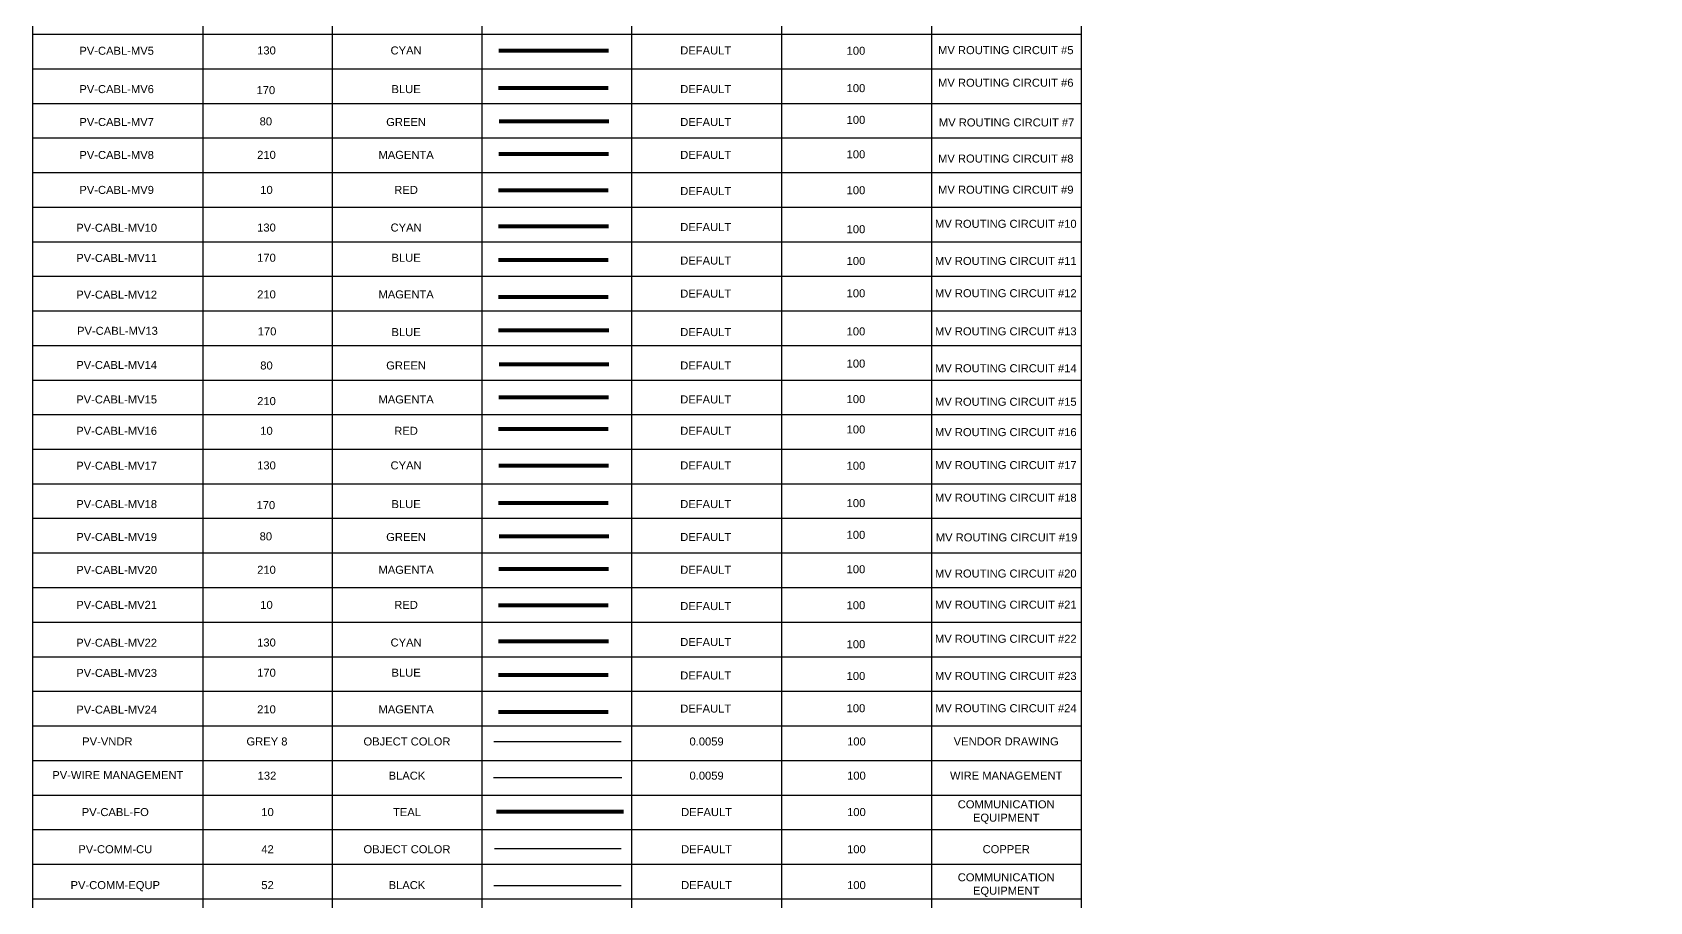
# Model space of a CAD drawing. Header units: feet. Extents: x -13743 to 68376, y -48 to 67763.
# Drawn here: x -17.9 to 2.31, y 63040.5 to 63051.36 of the extents above; entities that cross this region are included whole.
import ezdxf
from ezdxf.enums import TextEntityAlignment as Align
from ezdxf.lldxf.tags import DXFTag

# ---------------------------------------------------------------- set-up
doc = ezdxf.new("R2018")
doc.units = ezdxf.units.FT
doc.header["$MEASUREMENT"] = 0
doc.linetypes.add('DASHED2', pattern=[0.375, 0.25, -0.125])
doc.linetypes.add('PHANTOM2', pattern=[1.25, 0.625, -0.125, 0.125, -0.125, 0.125, -0.125])
for name, color, linetype in [('G-ANNO-TEXT', 1, 'Continuous'), ('PV-CABL-FO', 130, 'FIBER'), ('PV-CABL-MV10', 130, 'MV ROUTING #10'), ('PV-CABL-MV11', 170, 'MV ROUTING #11'), ('PV-CABL-MV12', 210, 'MV ROUTING #12'), ('PV-CABL-MV13', 170, 'MV ROUTING #13'), ('PV-CABL-MV14', 80, 'MV ROUTING #14'), ('PV-CABL-MV15', 210, 'MV ROUTING #15'), ('PV-CABL-MV16', 10, 'MV ROUTING #16'), ('PV-CABL-MV17', 130, 'MV ROUTING #17'), ('PV-CABL-MV18', 170, 'MV ROUTING #18'), ('PV-CABL-MV19', 80, 'MV ROUTING #19'), ('PV-CABL-MV20', 210, 'MV ROUTING #20'), ('PV-CABL-MV21', 10, 'MV ROUTING #21'), ('PV-CABL-MV22', 130, 'MV ROUTING #22'), ('PV-CABL-MV23', 170, 'MV ROUTING #23'), ('PV-CABL-MV24', 210, 'MV ROUTING #24'), ('PV-CABL-MV5', 130, 'MV ROUTING #5'), ('PV-CABL-MV6', 170, 'MV ROUTING #6'), ('PV-CABL-MV7', 80, 'MV ROUTING #7'), ('PV-CABL-MV8', 210, 'MV ROUTING #8'), ('PV-CABL-MV9', 10, 'MV ROUTING #9'), ('PV-COMM-CU', 42, 'DASHED2'), ('PV-COMM-EQUIP', 52, 'COMMUNICATION'), ('PV-VNDR', 8, 'Continuous'), ('PV-WIRE MANAGEMENT', 132, 'Continuous')]:
    doc.layers.add(name, color=color, linetype=linetype)
doc.styles.add('NEI-A', font='arial.ttf')
doc.styles.get("Standard").update_dxf_attribs({"font": 'arial.ttf'})
tags = doc.linetypes.add('COMMS', pattern='A,0,-2.4e-05,0.176985,-0.034911,["COMMS",NEI-A,S=0.1,R=0.359014,X=0,Y=-0.049632],-0.572284,0.176985,-4e-06', length=0.961193).pattern_tags.tags
tags[10] = DXFTag(74, 10)
doc.linetypes.add('COMMUNICATION', pattern='A,0.45,-0.25,["COM",Standard,S=0.1,R=0,X=-0.15,Y=-0.05],-0.3', length=1)
tags = doc.linetypes.add('FIBER', pattern='A,0.376989,-0.053001,["FO",NEI-A,S=0.1,R=0,X=0,Y=-0.05],-0.246999,0.376989', length=1.053978).pattern_tags.tags
tags[6] = DXFTag(74, 10)
tags = doc.linetypes.add('MV ROUTING #10', pattern='A,1,-0.25,0,0.1,-0.25,["MV10",NEI-A,S=0.5,R=0,X=0,Y=-0.2],-1.99', length=3.59).pattern_tags.tags
tags[12] = DXFTag(74, 10)
tags = doc.linetypes.add('MV ROUTING #11', pattern='A,1,-0.25,0,0.1,-0.25,["MV11",NEI-A,S=0.5,R=0,X=0,Y=-0.2],-1.99', length=3.59).pattern_tags.tags
tags[12] = DXFTag(74, 10)
tags = doc.linetypes.add('MV ROUTING #12', pattern='A,1,-0.25,0,0.1,-0.25,["MV12",NEI-A,S=0.5,R=0,X=0,Y=-0.2],-1.99', length=3.59).pattern_tags.tags
tags[12] = DXFTag(74, 10)
tags = doc.linetypes.add('MV ROUTING #13', pattern='A,1,-0.25,0,0.1,-0.25,["MV13",NEI-A,S=0.5,R=0,X=0,Y=-0.2],-1.99', length=3.59).pattern_tags.tags
tags[12] = DXFTag(74, 10)
tags = doc.linetypes.add('MV ROUTING #14', pattern='A,1,-0.25,0,0.1,-0.25,["MV14",NEI-A,S=0.5,R=0,X=0,Y=-0.2],-1.99', length=3.59).pattern_tags.tags
tags[12] = DXFTag(74, 10)
tags = doc.linetypes.add('MV ROUTING #15', pattern='A,1,-0.25,0,0.1,-0.25,["MV15",NEI-A,S=0.5,R=0,X=0,Y=-0.2],-1.99', length=3.59).pattern_tags.tags
tags[12] = DXFTag(74, 10)
tags = doc.linetypes.add('MV ROUTING #16', pattern='A,1,-0.25,0,0.1,-0.25,["MV16",NEI-A,S=0.5,R=0,X=0,Y=-0.2],-1.99', length=3.59).pattern_tags.tags
tags[12] = DXFTag(74, 10)
tags = doc.linetypes.add('MV ROUTING #17', pattern='A,1,-0.25,0,0.1,-0.25,["MV17",NEI-A,S=0.5,R=0,X=0,Y=-0.2],-1.99', length=3.59).pattern_tags.tags
tags[12] = DXFTag(74, 10)
tags = doc.linetypes.add('MV ROUTING #18', pattern='A,1,-0.25,0,0.1,-0.25,["MV18",NEI-A,S=0.5,R=0,X=0,Y=-0.2],-1.99', length=3.59).pattern_tags.tags
tags[12] = DXFTag(74, 10)
tags = doc.linetypes.add('MV ROUTING #19', pattern='A,1,-0.25,0,0.1,-0.25,["MV19",NEI-A,S=0.5,R=0,X=0,Y=-0.2],-1.99', length=3.59).pattern_tags.tags
tags[12] = DXFTag(74, 10)
tags = doc.linetypes.add('MV ROUTING #20', pattern='A,1,-0.25,0,0.1,-0.25,["MV20",NEI-A,S=0.5,R=0,X=0,Y=-0.2],-1.99', length=3.59).pattern_tags.tags
tags[12] = DXFTag(74, 10)
tags = doc.linetypes.add('MV ROUTING #21', pattern='A,1,-0.25,0,0.1,-0.25,["MV21",NEI-A,S=0.5,R=0,X=0,Y=-0.2],-1.99', length=3.59).pattern_tags.tags
tags[12] = DXFTag(74, 10)
tags = doc.linetypes.add('MV ROUTING #22', pattern='A,1,-0.25,0,0.1,-0.25,["MV22",NEI-A,S=0.5,R=0,X=0,Y=-0.2],-1.99', length=3.59).pattern_tags.tags
tags[12] = DXFTag(74, 10)
tags = doc.linetypes.add('MV ROUTING #23', pattern='A,1,-0.25,0,0.1,-0.25,["MV23",NEI-A,S=0.5,R=0,X=0,Y=-0.2],-1.99', length=3.59).pattern_tags.tags
tags[12] = DXFTag(74, 10)
tags = doc.linetypes.add('MV ROUTING #24', pattern='A,1,-0.25,0,0.1,-0.25,["MV24",NEI-A,S=0.5,R=0,X=0,Y=-0.2],-1.99', length=3.59).pattern_tags.tags
tags[12] = DXFTag(74, 10)
tags = doc.linetypes.add('MV ROUTING #5', pattern='A,1,-0.25,0,0.1,-0.25,["MV5",NEI-A,S=0.5,R=0,X=0,Y=-0.2],-1.5', length=3.1).pattern_tags.tags
tags[12] = DXFTag(74, 10)
tags = doc.linetypes.add('MV ROUTING #6', pattern='A,1,-0.25,0,0.1,-0.25,["MV6",NEI-A,S=0.5,R=0,X=0,Y=-0.2],-1.5', length=3.1).pattern_tags.tags
tags[12] = DXFTag(74, 10)
tags = doc.linetypes.add('MV ROUTING #7', pattern='A,1,-0.25,0,0.1,-0.25,["MV7",NEI-A,S=0.5,R=0,X=0,Y=-0.2],-1.5', length=3.1).pattern_tags.tags
tags[12] = DXFTag(74, 10)
tags = doc.linetypes.add('MV ROUTING #8', pattern='A,1,-0.25,0,0.1,-0.25,["MV8",NEI-A,S=0.5,R=0,X=0,Y=-0.2],-1.5', length=3.1).pattern_tags.tags
tags[12] = DXFTag(74, 10)
tags = doc.linetypes.add('MV ROUTING #9', pattern='A,1,-0.25,0,0.1,-0.25,["MV9",NEI-A,S=0.5,R=0,X=0,Y=-0.2],-1.5', length=3.1).pattern_tags.tags
tags[12] = DXFTag(74, 10)

# ---------------------------------------------------------------- blocks, each defined once
blk = doc.blocks.new('DETAIL_TITLE')
at = {"style": 'NEI-A', "flags": 8}
blk.add_attdef('#', text='', height=0.2, dxfattribs=at).set_placement((0.5922, -0.5109), align=Align.MIDDLE_CENTER)
at = {"lineweight": 30, "flags": 104}
blk.add_attdef('DETAIL_TITLE', text='', height=0.2, dxfattribs=at).set_placement((0.9099, -0.52514), align=Align.BOTTOM_LEFT)
at = {"style": 'NEI-A'}
for tag, p in [('SCALE:', (0.93865, -0.73792)), ('1"_=_', (1.5474, -0.73792))]:
    blk.add_attdef(tag, text='', height=0.1, dxfattribs=at).set_placement(p, align=Align.BOTTOM_LEFT)
blk = doc.blocks.new('*T34')
at = {"color": 0, "linetype": 'ByBlock', "lineweight": -2, "transparency": 16777216}
for p, q in [((0, 0), (13.101, 0)), ((0, 0), (0, -43.152)), ((13.101, 0), (13.101, -43.152)), ((0, -0.525), (13.101, -0.525)), ((2.127, -0.525), (2.127, -43.152)), ((3.743, -0.525), (3.743, -43.152)), ((5.615, -0.525), (5.615, -43.152)), ((7.486, -0.525), (7.486, -43.152)), ((9.358, -0.525), (9.358, -43.152)), ((11.23, -0.525), (11.23, -43.152)), ((0, -1.256), (13.101, -1.256)), ((0, -1.688), (13.101, -1.688)), ((0, -2.12), (13.101, -2.12)), ((0, -2.552), (13.101, -2.552)), ((0, -2.984), (13.101, -2.984)), ((0, -3.416), (13.101, -3.416)), ((0, -3.848), (13.101, -3.848)), ((0, -4.28), (13.101, -4.28)), ((0, -4.712), (13.101, -4.712)), ((0, -5.144), (13.101, -5.144)), ((0, -5.575), (13.101, -5.575)), ((0, -6.007), (13.101, -6.007)), ((0, -6.439), (13.101, -6.439)), ((0, -6.871), (13.101, -6.871)), ((0, -7.303), (13.101, -7.303)), ((0, -7.735), (13.101, -7.735)), ((0, -8.167), (13.101, -8.167)), ((0, -8.599), (13.101, -8.599)), ((0, -9.031), (13.101, -9.031)), ((0, -9.463), (13.101, -9.463)), ((0, -9.895), (13.101, -9.895)), ((0, -10.327), (13.101, -10.327)), ((0, -10.758), (13.101, -10.758)), ((0, -11.19), (13.101, -11.19)), ((0, -11.622), (13.101, -11.622)), ((0, -12.054), (13.101, -12.054)), ((0, -12.486), (13.101, -12.486)), ((0, -12.918), (13.101, -12.918)), ((0, -13.35), (13.101, -13.35)), ((0, -13.782), (13.101, -13.782)), ((0, -14.214), (13.101, -14.214)), ((0, -14.646), (13.101, -14.646)), ((0, -15.078), (13.101, -15.078)), ((0, -15.51), (13.101, -15.51)), ((0, -15.941), (13.101, -15.941)), ((0, -16.373), (13.101, -16.373)), ((0, -16.805), (13.101, -16.805)), ((0, -17.237), (13.101, -17.237)), ((0, -17.669), (13.101, -17.669)), ((0, -18.101), (13.101, -18.101)), ((0, -18.533), (13.101, -18.533)), ((0, -18.965), (13.101, -18.965)), ((0, -19.397), (13.101, -19.397)), ((0, -19.829), (13.101, -19.829)), ((0, -20.261), (13.101, -20.261)), ((0, -20.693), (13.101, -20.693)), ((0, -21.125), (13.101, -21.125)), ((0, -21.556), (13.101, -21.556)), ((0, -21.988), (13.101, -21.988)), ((0, -22.42), (13.101, -22.42)), ((0, -22.852), (13.101, -22.852)), ((0, -23.284), (13.101, -23.284)), ((0, -23.716), (13.101, -23.716)), ((0, -24.148), (13.101, -24.148)), ((0, -24.58), (13.101, -24.58)), ((0, -25.012), (13.101, -25.012)), ((0, -25.444), (13.101, -25.444)), ((0, -25.876), (13.101, -25.876)), ((0, -26.308), (13.101, -26.308)), ((0, -26.739), (13.101, -26.739)), ((0, -27.171), (13.101, -27.171)), ((0, -27.603), (13.101, -27.603)), ((0, -28.035), (13.101, -28.035)), ((0, -28.467), (13.101, -28.467)), ((0, -28.899), (13.101, -28.899)), ((0, -29.331), (13.101, -29.331)), ((0, -29.763), (13.101, -29.763)), ((0, -30.195), (13.101, -30.195)), ((0, -30.627), (13.101, -30.627)), ((0, -31.059), (13.101, -31.059)), ((0, -31.491), (13.101, -31.491)), ((0, -31.923), (13.101, -31.923)), ((0, -32.354), (13.101, -32.354)), ((0, -32.786), (13.101, -32.786)), ((0, -33.218), (13.101, -33.218)), ((0, -33.65), (13.101, -33.65)), ((0, -34.082), (13.101, -34.082)), ((0, -34.514), (13.101, -34.514)), ((0, -34.946), (13.101, -34.946)), ((0, -35.378), (13.101, -35.378)), ((0, -35.81), (13.101, -35.81)), ((0, -36.242), (13.101, -36.242)), ((0, -36.674), (13.101, -36.674)), ((0, -37.106), (13.101, -37.106)), ((0, -37.537), (13.101, -37.537)), ((0, -37.969), (13.101, -37.969)), ((0, -38.401), (13.101, -38.401)), ((0, -38.833), (13.101, -38.833)), ((0, -39.265), (13.101, -39.265)), ((0, -39.697), (13.101, -39.697)), ((0, -40.129), (13.101, -40.129)), ((0, -40.561), (13.101, -40.561)), ((0, -40.993), (13.101, -40.993)), ((0, -41.425), (13.101, -41.425)), ((0, -41.857), (13.101, -41.857)), ((0, -42.289), (13.101, -42.289)), ((0, -42.72), (13.101, -42.72)), ((0, -43.152), (13.101, -43.152))]:
    blk.add_line(p, q, dxfattribs=at)
at = {"color": 0, "transparency": 16777216, "attachment_point": 5, "style": 'NEI-A'}
for s, insert, char_height, width in [('PV ELECTRICAL', (6.551, -0.263), 0.2, 12.98132), ('LINE WEIGHT (IN.)', (8.422, -0.891), 0.15, 1.75162), ('LAYER NAME', (1.063, -0.891), 0.15, 2.00687), ('LAYER COLOR', (2.935, -0.891), 0.15, 1.49637), ('PLOT COLOR', (4.679, -0.891), 0.15, 1.75162), ('LINE TYPE', (6.551, -0.891), 0.15, 1.75162), ('SCREENING', (10.294, -0.891), 0.15, 1.75162), ('NOTES', (12.166, -0.891), 0.15, 1.75162)]:
    blk.add_mtext(s, dxfattribs=dict(at, insert=insert, char_height=char_height, width=width))

msp = doc.modelspace()

# ---------------------------------------------------------------- linework, layer by layer
at = {"layer": 'PV-CABL-FO', "const_width": 0.05}
msp.add_lwpolyline([(-12.098, 63041.627), (-10.508, 63041.627)], dxfattribs=at)
at = {"layer": 'PV-CABL-MV10', "ltscale": 0.2, "const_width": 0.05, "flags": 128}
msp.add_lwpolyline([(-12.073, 63048.934), (-10.695, 63048.934)], dxfattribs=at)
at = {"layer": 'PV-CABL-MV11', "ltscale": 0.2, "const_width": 0.05, "flags": 128}
msp.add_lwpolyline([(-12.073, 63048.517), (-10.7, 63048.516)], dxfattribs=at)
at = {"layer": 'PV-CABL-MV12', "ltscale": 0.2, "const_width": 0.05, "flags": 128}
msp.add_lwpolyline([(-12.073, 63048.055), (-10.7, 63048.055)], dxfattribs=at)
at = {"layer": 'PV-CABL-MV13', "ltscale": 0.2, "const_width": 0.05, "flags": 128}
msp.add_lwpolyline([(-12.073, 63047.635), (-10.69, 63047.635)], dxfattribs=at)
at = {"layer": 'PV-CABL-MV14', "ltscale": 0.2, "const_width": 0.05, "flags": 128}
msp.add_lwpolyline([(-12.066, 63047.213), (-10.693, 63047.213)], dxfattribs=at)
at = {"layer": 'PV-CABL-MV15', "ltscale": 0.2, "const_width": 0.05, "flags": 128}
msp.add_lwpolyline([(-12.07, 63046.801), (-10.697, 63046.801)], dxfattribs=at)
at = {"layer": 'PV-CABL-MV16', "ltscale": 0.2, "const_width": 0.05, "flags": 128}
msp.add_lwpolyline([(-12.073, 63046.403), (-10.7, 63046.403)], dxfattribs=at)
at = {"layer": 'PV-CABL-MV17', "ltscale": 0.2, "const_width": 0.05, "flags": 128}
msp.add_lwpolyline([(-12.07, 63045.947), (-10.697, 63045.947)], dxfattribs=at)
at = {"layer": 'PV-CABL-MV18', "ltscale": 0.2, "const_width": 0.05, "flags": 128}
msp.add_lwpolyline([(-12.073, 63045.482), (-10.7, 63045.482)], dxfattribs=at)
at = {"layer": 'PV-CABL-MV19', "ltscale": 0.2, "const_width": 0.05, "flags": 128}
msp.add_lwpolyline([(-12.066, 63045.066), (-10.693, 63045.065)], dxfattribs=at)
at = {"layer": 'PV-CABL-MV20', "ltscale": 0.2, "const_width": 0.05, "flags": 128}
msp.add_lwpolyline([(-12.07, 63044.655), (-10.697, 63044.655)], dxfattribs=at)
at = {"layer": 'PV-CABL-MV21', "ltscale": 0.2, "const_width": 0.05, "flags": 128}
msp.add_lwpolyline([(-12.073, 63044.204), (-10.7, 63044.204)], dxfattribs=at)
at = {"layer": 'PV-CABL-MV22', "ltscale": 0.2, "const_width": 0.05, "flags": 128}
msp.add_lwpolyline([(-12.073, 63043.751), (-10.695, 63043.751)], dxfattribs=at)
at = {"layer": 'PV-CABL-MV23', "ltscale": 0.2, "const_width": 0.05, "flags": 128}
msp.add_lwpolyline([(-12.073, 63043.334), (-10.7, 63043.333)], dxfattribs=at)
at = {"layer": 'PV-CABL-MV24', "ltscale": 0.2, "const_width": 0.05, "flags": 128}
msp.add_lwpolyline([(-12.073, 63042.872), (-10.7, 63042.872)], dxfattribs=at)
at = {"layer": 'PV-CABL-MV5', "ltscale": 0.2, "const_width": 0.05, "flags": 128}
msp.add_lwpolyline([(-12.07, 63051.13), (-10.697, 63051.13)], dxfattribs=at)
at = {"layer": 'PV-CABL-MV6', "ltscale": 0.2, "const_width": 0.05, "flags": 128}
msp.add_lwpolyline([(-12.073, 63050.665), (-10.7, 63050.665)], dxfattribs=at)
at = {"layer": 'PV-CABL-MV7', "ltscale": 0.2, "const_width": 0.05, "flags": 128}
msp.add_lwpolyline([(-12.066, 63050.249), (-10.693, 63050.248)], dxfattribs=at)
at = {"layer": 'PV-CABL-MV8', "ltscale": 0.2, "const_width": 0.05, "flags": 128}
msp.add_lwpolyline([(-12.07, 63049.838), (-10.697, 63049.838)], dxfattribs=at)
at = {"layer": 'PV-CABL-MV9', "ltscale": 0.2, "const_width": 0.05, "flags": 128}
msp.add_lwpolyline([(-12.073, 63049.387), (-10.7, 63049.387)], dxfattribs=at)
at = {"layer": 'PV-COMM-CU', "linetype": 'Continuous'}
msp.add_line((-12.121, 63041.165), (-10.538, 63041.165), dxfattribs=at)
at = {"layer": 'PV-COMM-EQUIP', "linetype": 'COMMS'}
msp.add_lwpolyline([(-12.129, 63040.704), (-10.541, 63040.705)], dxfattribs=at)
at = {"layer": 'PV-VNDR'}
msp.add_line((-12.129, 63042.502), (-10.538, 63042.502), dxfattribs=at)
at = {"layer": 'PV-WIRE MANAGEMENT'}
msp.add_line((-12.134, 63042.053), (-10.532, 63042.053), dxfattribs=at)

# ---------------------------------------------------------------- block references
msp.add_blockref('*T34', (-17.895, 63073.324))
at = {"layer": 'G-ANNO-TEXT'}
ref = msp.add_blockref('DETAIL_TITLE', (-460.635, 63776.869), dxfattribs=dict(at, xscale=128.9267043143703, yscale=128.9267043143703, zscale=128.9267043143703))
lines = msp.add_mtext('{\\LDC BLOCK TYPE-1 (3) STRINGS (78) MODULES [580W]}', dxfattribs={"layer": '0', "insert": (-343.325, 63747.843), "char_height": 858.86809, "attachment_point": 1})
ref.add_attrib('DETAIL_TITLE', '', (-343.325, 63747.843)).embed_mtext(lines)

# ---------------------------------------------------------------- texts
at = {"layer": 'PV-CABL-FO', "ltscale": 0.2, "style": 'NEI-A'}
for s, p in [('PV-CABL-FO', (-16.86, 63041.62)), ('10', (-14.958, 63041.62)), ('TEAL', (-13.216, 63041.62)), ('DEFAULT', (-9.473, 63041.62)), ('100', (-7.601, 63041.62))]:
    msp.add_text(s, height=0.1, dxfattribs=at).set_placement(p, align=Align.MIDDLE_CENTER)
at = {"layer": 'PV-CABL-FO', "ltscale": 0.2, "insert": (-5.73, 63041.62), "char_height": 0.1, "attachment_point": 5, "style": 'NEI-A'}
msp.add_mtext('COMMUNICATION \\PEQUIPMENT', dxfattribs=at)
at = {"layer": 'PV-CABL-MV10', "style": 'NEI-A'}
for s, p in [('PV-CABL-MV10', (-16.843, 63048.918)), ('130', (-14.971, 63048.921))]:
    msp.add_text(s, height=0.1, dxfattribs=at).set_placement(p, align=Align.MIDDLE_CENTER)
at = {"layer": 'PV-CABL-MV10', "linetype": 'FIBER', "style": 'NEI-A'}
for s, p in [('CYAN', (-13.227, 63048.921)), ('DEFAULT', (-9.484, 63048.927)), ('100', (-7.607, 63048.9))]:
    msp.add_text(s, height=0.1, dxfattribs=at).set_placement(p, align=Align.MIDDLE_CENTER)
at = {"layer": 'PV-CABL-MV10', "linetype": 'FIBER', "insert": (-5.735, 63048.967), "char_height": 0.1, "width": 1.77316, "attachment_point": 5, "style": 'NEI-A'}
msp.add_mtext('MV ROUTING CIRCUIT #10', dxfattribs=at)
at = {"layer": 'PV-CABL-MV11', "style": 'NEI-A'}
for s, p in [('PV-CABL-MV11', (-16.843, 63048.541)), ('170', (-14.971, 63048.544))]:
    msp.add_text(s, height=0.1, dxfattribs=at).set_placement(p, align=Align.MIDDLE_CENTER)
at = {"layer": 'PV-CABL-MV11', "linetype": 'FIBER', "style": 'NEI-A'}
for s, p in [('BLUE', (-13.227, 63048.544)), ('DEFAULT', (-9.484, 63048.509)), ('100', (-7.607, 63048.503))]:
    msp.add_text(s, height=0.1, dxfattribs=at).set_placement(p, align=Align.MIDDLE_CENTER)
at = {"layer": 'PV-CABL-MV11', "linetype": 'FIBER', "insert": (-5.735, 63048.503), "char_height": 0.1, "width": 1.77316, "attachment_point": 5, "style": 'NEI-A'}
msp.add_mtext('MV ROUTING CIRCUIT #11', dxfattribs=at)
at = {"layer": 'PV-CABL-MV12', "style": 'NEI-A'}
for s, p in [('PV-CABL-MV12', (-16.843, 63048.083)), ('210', (-14.971, 63048.086))]:
    msp.add_text(s, height=0.1, dxfattribs=at).set_placement(p, align=Align.MIDDLE_CENTER)
at = {"layer": 'PV-CABL-MV12', "linetype": 'FIBER', "style": 'NEI-A'}
for s, p in [('MAGENTA', (-13.227, 63048.086)), ('DEFAULT', (-9.484, 63048.096)), ('100', (-7.607, 63048.1))]:
    msp.add_text(s, height=0.1, dxfattribs=at).set_placement(p, align=Align.MIDDLE_CENTER)
at = {"layer": 'PV-CABL-MV12', "linetype": 'FIBER', "insert": (-5.735, 63048.1), "char_height": 0.1, "width": 1.77316, "attachment_point": 5, "style": 'NEI-A'}
msp.add_mtext('MV ROUTING CIRCUIT #12', dxfattribs=at)
at = {"layer": 'PV-CABL-MV13', "style": 'NEI-A'}
for s, p in [('PV-CABL-MV13', (-16.833, 63047.631)), ('170', (-14.964, 63047.624))]:
    msp.add_text(s, height=0.1, dxfattribs=at).set_placement(p, align=Align.MIDDLE_CENTER)
at = {"layer": 'PV-CABL-MV13', "linetype": 'FIBER', "style": 'NEI-A'}
for s, p in [('BLUE', (-13.227, 63047.615)), ('DEFAULT', (-9.484, 63047.615)), ('100', (-7.607, 63047.624))]:
    msp.add_text(s, height=0.1, dxfattribs=at).set_placement(p, align=Align.MIDDLE_CENTER)
at = {"layer": 'PV-CABL-MV13', "linetype": 'FIBER', "insert": (-5.735, 63047.624), "char_height": 0.1, "attachment_point": 5, "style": 'NEI-A'}
msp.add_mtext('MV ROUTING CIRCUIT #13', dxfattribs=at)
at = {"layer": 'PV-CABL-MV14', "style": 'NEI-A'}
for s, p in [('PV-CABL-MV14', (-16.843, 63047.204)), ('80', (-14.971, 63047.198))]:
    msp.add_text(s, height=0.1, dxfattribs=at).set_placement(p, align=Align.MIDDLE_CENTER)
at = {"layer": 'PV-CABL-MV14', "linetype": 'FIBER', "style": 'NEI-A'}
for s, p in [('GREEN', (-13.227, 63047.198)), ('DEFAULT', (-9.484, 63047.198)), ('100', (-7.607, 63047.222))]:
    msp.add_text(s, height=0.1, dxfattribs=at).set_placement(p, align=Align.MIDDLE_CENTER)
at = {"layer": 'PV-CABL-MV14', "linetype": 'FIBER', "insert": (-5.735, 63047.163), "char_height": 0.1, "attachment_point": 5, "style": 'NEI-A'}
msp.add_mtext('MV ROUTING CIRCUIT #14', dxfattribs=at)
at = {"layer": 'PV-CABL-MV15', "style": 'NEI-A'}
for s, p in [('PV-CABL-MV15', (-16.843, 63046.774)), ('210', (-14.971, 63046.753))]:
    msp.add_text(s, height=0.1, dxfattribs=at).set_placement(p, align=Align.MIDDLE_CENTER)
at = {"layer": 'PV-CABL-MV15', "linetype": 'FIBER', "style": 'NEI-A'}
for s, p in [('MAGENTA', (-13.227, 63046.774)), ('DEFAULT', (-9.484, 63046.774)), ('100', (-7.607, 63046.778))]:
    msp.add_text(s, height=0.1, dxfattribs=at).set_placement(p, align=Align.MIDDLE_CENTER)
at = {"layer": 'PV-CABL-MV15', "linetype": 'FIBER', "insert": (-5.735, 63046.744), "char_height": 0.1, "attachment_point": 5, "style": 'NEI-A'}
msp.add_mtext('MV ROUTING CIRCUIT #15', dxfattribs=at)
at = {"layer": 'PV-CABL-MV16', "style": 'NEI-A'}
for s, p in [('PV-CABL-MV16', (-16.843, 63046.382)), ('10', (-14.971, 63046.382))]:
    msp.add_text(s, height=0.1, dxfattribs=at).set_placement(p, align=Align.MIDDLE_CENTER)
at = {"layer": 'PV-CABL-MV16', "linetype": 'FIBER', "style": 'NEI-A'}
for s, p in [('100', (-7.607, 63046.399)), ('RED', (-13.227, 63046.382)), ('DEFAULT', (-9.484, 63046.382))]:
    msp.add_text(s, height=0.1, dxfattribs=at).set_placement(p, align=Align.MIDDLE_CENTER)
at = {"layer": 'PV-CABL-MV16', "linetype": 'FIBER', "insert": (-5.735, 63046.365), "char_height": 0.1, "attachment_point": 5, "style": 'NEI-A'}
msp.add_mtext('MV ROUTING CIRCUIT #16', dxfattribs=at)
at = {"layer": 'PV-CABL-MV17', "style": 'NEI-A'}
for s, p in [('PV-CABL-MV17', (-16.843, 63045.946)), ('130', (-14.971, 63045.95))]:
    msp.add_text(s, height=0.1, dxfattribs=at).set_placement(p, align=Align.MIDDLE_CENTER)
at = {"layer": 'PV-CABL-MV17', "linetype": 'FIBER', "style": 'NEI-A'}
for s, p in [('CYAN', (-13.227, 63045.95)), ('DEFAULT', (-9.484, 63045.95)), ('100', (-7.607, 63045.946))]:
    msp.add_text(s, height=0.1, dxfattribs=at).set_placement(p, align=Align.MIDDLE_CENTER)
at = {"layer": 'PV-CABL-MV17', "linetype": 'FIBER', "insert": (-5.735, 63045.953), "char_height": 0.1, "width": 1.77316, "attachment_point": 5, "style": 'NEI-A'}
msp.add_mtext('MV ROUTING CIRCUIT #17', dxfattribs=at)
at = {"layer": 'PV-CABL-MV18', "style": 'NEI-A'}
for s, p in [('PV-CABL-MV18', (-16.843, 63045.467)), ('170', (-14.979, 63045.454))]:
    msp.add_text(s, height=0.1, dxfattribs=at).set_placement(p, align=Align.MIDDLE_CENTER)
at = {"layer": 'PV-CABL-MV18', "linetype": 'FIBER', "style": 'NEI-A'}
for s, p in [('BLUE', (-13.227, 63045.467)), ('DEFAULT', (-9.484, 63045.467)), ('100', (-7.607, 63045.479))]:
    msp.add_text(s, height=0.1, dxfattribs=at).set_placement(p, align=Align.MIDDLE_CENTER)
at = {"layer": 'PV-CABL-MV18', "linetype": 'FIBER', "insert": (-5.735, 63045.546), "char_height": 0.1, "attachment_point": 5, "style": 'NEI-A'}
msp.add_mtext('MV ROUTING CIRCUIT #18', dxfattribs=at)
at = {"layer": 'PV-CABL-MV19', "style": 'NEI-A'}
for s, p in [('PV-CABL-MV19', (-16.843, 63045.056)), ('80', (-14.979, 63045.064))]:
    msp.add_text(s, height=0.1, dxfattribs=at).set_placement(p, align=Align.MIDDLE_CENTER)
at = {"layer": 'PV-CABL-MV19', "linetype": 'FIBER', "style": 'NEI-A'}
for s, p in [('GREEN', (-13.227, 63045.056)), ('DEFAULT', (-9.484, 63045.056)), ('100', (-7.607, 63045.083))]:
    msp.add_text(s, height=0.1, dxfattribs=at).set_placement(p, align=Align.MIDDLE_CENTER)
at = {"layer": 'PV-CABL-MV19', "linetype": 'FIBER', "insert": (-5.725, 63045.05), "char_height": 0.1, "attachment_point": 5, "style": 'NEI-A'}
msp.add_mtext('MV ROUTING CIRCUIT #19', dxfattribs=at)
at = {"layer": 'PV-CABL-MV20', "style": 'NEI-A'}
for s, p in [('PV-CABL-MV20', (-16.843, 63044.644)), ('210', (-14.971, 63044.646))]:
    msp.add_text(s, height=0.1, dxfattribs=at).set_placement(p, align=Align.MIDDLE_CENTER)
at = {"layer": 'PV-CABL-MV20', "linetype": 'FIBER', "style": 'NEI-A'}
for s, p in [('MAGENTA', (-13.227, 63044.646)), ('DEFAULT', (-9.484, 63044.646)), ('100', (-7.607, 63044.653))]:
    msp.add_text(s, height=0.1, dxfattribs=at).set_placement(p, align=Align.MIDDLE_CENTER)
at = {"layer": 'PV-CABL-MV20', "linetype": 'FIBER', "insert": (-5.735, 63044.599), "char_height": 0.1, "attachment_point": 5, "style": 'NEI-A'}
msp.add_mtext('MV ROUTING CIRCUIT #20', dxfattribs=at)
at = {"layer": 'PV-CABL-MV21', "style": 'NEI-A'}
for s, p in [('PV-CABL-MV21', (-16.843, 63044.208)), ('10', (-14.971, 63044.208))]:
    msp.add_text(s, height=0.1, dxfattribs=at).set_placement(p, align=Align.MIDDLE_CENTER)
at = {"layer": 'PV-CABL-MV21', "linetype": 'FIBER', "style": 'NEI-A'}
for s, p in [('RED', (-13.227, 63044.208)), ('DEFAULT', (-9.484, 63044.193)), ('100', (-7.607, 63044.204))]:
    msp.add_text(s, height=0.1, dxfattribs=at).set_placement(p, align=Align.MIDDLE_CENTER)
at = {"layer": 'PV-CABL-MV21', "linetype": 'FIBER', "insert": (-5.735, 63044.21), "char_height": 0.1, "attachment_point": 5, "style": 'NEI-A'}
msp.add_mtext('MV ROUTING CIRCUIT #21', dxfattribs=at)
at = {"layer": 'PV-CABL-MV22', "style": 'NEI-A'}
for s, p in [('PV-CABL-MV22', (-16.843, 63043.735)), ('130', (-14.971, 63043.738))]:
    msp.add_text(s, height=0.1, dxfattribs=at).set_placement(p, align=Align.MIDDLE_CENTER)
at = {"layer": 'PV-CABL-MV22', "linetype": 'FIBER', "style": 'NEI-A'}
for s, p in [('CYAN', (-13.227, 63043.738)), ('DEFAULT', (-9.484, 63043.744)), ('100', (-7.607, 63043.717))]:
    msp.add_text(s, height=0.1, dxfattribs=at).set_placement(p, align=Align.MIDDLE_CENTER)
at = {"layer": 'PV-CABL-MV22', "linetype": 'FIBER', "insert": (-5.735, 63043.784), "char_height": 0.1, "width": 1.77316, "attachment_point": 5, "style": 'NEI-A'}
msp.add_mtext('MV ROUTING CIRCUIT #22', dxfattribs=at)
at = {"layer": 'PV-CABL-MV23', "style": 'NEI-A'}
for s, p in [('PV-CABL-MV23', (-16.843, 63043.358)), ('170', (-14.971, 63043.361))]:
    msp.add_text(s, height=0.1, dxfattribs=at).set_placement(p, align=Align.MIDDLE_CENTER)
at = {"layer": 'PV-CABL-MV23', "linetype": 'FIBER', "style": 'NEI-A'}
for s, p in [('BLUE', (-13.227, 63043.361)), ('DEFAULT', (-9.484, 63043.326)), ('100', (-7.607, 63043.32))]:
    msp.add_text(s, height=0.1, dxfattribs=at).set_placement(p, align=Align.MIDDLE_CENTER)
at = {"layer": 'PV-CABL-MV23', "linetype": 'FIBER', "insert": (-5.735, 63043.32), "char_height": 0.1, "width": 1.77316, "attachment_point": 5, "style": 'NEI-A'}
msp.add_mtext('MV ROUTING CIRCUIT #23', dxfattribs=at)
at = {"layer": 'PV-CABL-MV24', "style": 'NEI-A'}
for s, p in [('PV-CABL-MV24', (-16.843, 63042.9)), ('210', (-14.971, 63042.903))]:
    msp.add_text(s, height=0.1, dxfattribs=at).set_placement(p, align=Align.MIDDLE_CENTER)
at = {"layer": 'PV-CABL-MV24', "linetype": 'FIBER', "style": 'NEI-A'}
for s, p in [('MAGENTA', (-13.227, 63042.903)), ('DEFAULT', (-9.484, 63042.913)), ('100', (-7.607, 63042.917))]:
    msp.add_text(s, height=0.1, dxfattribs=at).set_placement(p, align=Align.MIDDLE_CENTER)
at = {"layer": 'PV-CABL-MV24', "linetype": 'FIBER', "insert": (-5.735, 63042.917), "char_height": 0.1, "width": 1.77316, "attachment_point": 5, "style": 'NEI-A'}
msp.add_mtext('MV ROUTING CIRCUIT #24', dxfattribs=at)
at = {"layer": 'PV-CABL-MV5', "style": 'NEI-A'}
for s, p in [('PV-CABL-MV5', (-16.843, 63051.129)), ('130', (-14.971, 63051.133))]:
    msp.add_text(s, height=0.1, dxfattribs=at).set_placement(p, align=Align.MIDDLE_CENTER)
at = {"layer": 'PV-CABL-MV5', "linetype": 'FIBER', "style": 'NEI-A'}
for s, p in [('CYAN', (-13.227, 63051.133)), ('DEFAULT', (-9.484, 63051.133)), ('100', (-7.607, 63051.129))]:
    msp.add_text(s, height=0.1, dxfattribs=at).set_placement(p, align=Align.MIDDLE_CENTER)
at = {"layer": 'PV-CABL-MV5', "linetype": 'FIBER', "insert": (-5.735, 63051.136), "char_height": 0.1, "width": 1.77316, "attachment_point": 5, "style": 'NEI-A'}
msp.add_mtext('MV ROUTING CIRCUIT #5', dxfattribs=at)
at = {"layer": 'PV-CABL-MV6', "style": 'NEI-A'}
for s, p in [('PV-CABL-MV6', (-16.843, 63050.65)), ('170', (-14.979, 63050.637))]:
    msp.add_text(s, height=0.1, dxfattribs=at).set_placement(p, align=Align.MIDDLE_CENTER)
at = {"layer": 'PV-CABL-MV6', "linetype": 'FIBER', "style": 'NEI-A'}
for s, p in [('BLUE', (-13.227, 63050.65)), ('DEFAULT', (-9.484, 63050.65)), ('100', (-7.607, 63050.662))]:
    msp.add_text(s, height=0.1, dxfattribs=at).set_placement(p, align=Align.MIDDLE_CENTER)
at = {"layer": 'PV-CABL-MV6', "linetype": 'FIBER', "insert": (-5.735, 63050.729), "char_height": 0.1, "attachment_point": 5, "style": 'NEI-A'}
msp.add_mtext('MV ROUTING CIRCUIT #6', dxfattribs=at)
at = {"layer": 'PV-CABL-MV7', "style": 'NEI-A'}
for s, p in [('PV-CABL-MV7', (-16.843, 63050.239)), ('80', (-14.979, 63050.247))]:
    msp.add_text(s, height=0.1, dxfattribs=at).set_placement(p, align=Align.MIDDLE_CENTER)
at = {"layer": 'PV-CABL-MV7', "linetype": 'FIBER', "style": 'NEI-A'}
for s, p in [('GREEN', (-13.227, 63050.239)), ('DEFAULT', (-9.484, 63050.239)), ('100', (-7.607, 63050.266))]:
    msp.add_text(s, height=0.1, dxfattribs=at).set_placement(p, align=Align.MIDDLE_CENTER)
at = {"layer": 'PV-CABL-MV7', "linetype": 'FIBER', "insert": (-5.725, 63050.233), "char_height": 0.1, "attachment_point": 5, "style": 'NEI-A'}
msp.add_mtext('MV ROUTING CIRCUIT #7', dxfattribs=at)
at = {"layer": 'PV-CABL-MV8', "style": 'NEI-A'}
for s, p in [('PV-CABL-MV8', (-16.843, 63049.827)), ('210', (-14.971, 63049.829))]:
    msp.add_text(s, height=0.1, dxfattribs=at).set_placement(p, align=Align.MIDDLE_CENTER)
at = {"layer": 'PV-CABL-MV8', "linetype": 'FIBER', "style": 'NEI-A'}
for s, p in [('MAGENTA', (-13.227, 63049.829)), ('DEFAULT', (-9.484, 63049.829)), ('100', (-7.607, 63049.836))]:
    msp.add_text(s, height=0.1, dxfattribs=at).set_placement(p, align=Align.MIDDLE_CENTER)
at = {"layer": 'PV-CABL-MV8', "linetype": 'FIBER', "insert": (-5.735, 63049.782), "char_height": 0.1, "attachment_point": 5, "style": 'NEI-A'}
msp.add_mtext('MV ROUTING CIRCUIT #8', dxfattribs=at)
at = {"layer": 'PV-CABL-MV9', "style": 'NEI-A'}
for s, p in [('PV-CABL-MV9', (-16.843, 63049.391)), ('10', (-14.971, 63049.391))]:
    msp.add_text(s, height=0.1, dxfattribs=at).set_placement(p, align=Align.MIDDLE_CENTER)
at = {"layer": 'PV-CABL-MV9', "linetype": 'FIBER', "style": 'NEI-A'}
for s, p in [('RED', (-13.227, 63049.391)), ('DEFAULT', (-9.484, 63049.376)), ('100', (-7.607, 63049.387))]:
    msp.add_text(s, height=0.1, dxfattribs=at).set_placement(p, align=Align.MIDDLE_CENTER)
at = {"layer": 'PV-CABL-MV9', "linetype": 'FIBER', "insert": (-5.735, 63049.393), "char_height": 0.1, "attachment_point": 5, "style": 'NEI-A'}
msp.add_mtext('MV ROUTING CIRCUIT #9', dxfattribs=at)
at = {"layer": 'PV-COMM-CU', "style": 'NEI-A'}
for s, p in [('PV-COMM-CU', (-16.86, 63041.156)), ('42', (-14.958, 63041.156)), ('OBJECT COLOR', (-13.216, 63041.156)), ('DEFAULT', (-9.473, 63041.156)), ('100', (-7.601, 63041.156))]:
    msp.add_text(s, height=0.1, dxfattribs=at).set_placement(p, align=Align.MIDDLE_CENTER)
at = {"layer": 'PV-COMM-CU', "insert": (-5.73, 63041.156), "char_height": 0.1, "attachment_point": 5, "style": 'NEI-A'}
msp.add_mtext('COPPER', dxfattribs=at)
at = {"layer": 'PV-COMM-EQUIP', "style": 'NEI-A'}
for s, p in [('PV-COMM-EQUP', (-16.86, 63040.708)), ('52', (-14.958, 63040.708)), ('BLACK', (-13.216, 63040.708)), ('DEFAULT', (-9.473, 63040.708)), ('100', (-7.601, 63040.708))]:
    msp.add_text(s, height=0.1, dxfattribs=at).set_placement(p, align=Align.MIDDLE_CENTER)
at = {"layer": 'PV-COMM-EQUIP', "insert": (-5.73, 63040.708), "char_height": 0.1, "attachment_point": 5, "style": 'NEI-A'}
msp.add_mtext('COMMUNICATION \\PEQUIPMENT', dxfattribs=at)
at = {"layer": 'PV-VNDR', "style": 'NEI-A'}
for s, p in [('PV-VNDR', (-16.959, 63042.502)), ('GREY 8', (-14.965, 63042.502)), ('OBJECT COLOR', (-13.216, 63042.502)), ('0.0059', (-9.473, 63042.502)), ('100', (-7.601, 63042.502))]:
    msp.add_text(s, height=0.1, dxfattribs=at).set_placement(p, align=Align.MIDDLE_CENTER)
at = {"layer": 'PV-VNDR', "linetype": 'PHANTOM2', "insert": (-5.73, 63042.502), "char_height": 0.1, "attachment_point": 5, "style": 'NEI-A'}
msp.add_mtext('VENDOR DRAWING', dxfattribs=at)
at = {"layer": 'PV-WIRE MANAGEMENT', "style": 'NEI-A'}
for s, p in [('PV-WIRE MANAGEMENT', (-16.828, 63042.082)), ('132', (-14.965, 63042.075)), ('BLACK', (-13.216, 63042.075)), ('0.0059', (-9.473, 63042.075)), ('100', (-7.601, 63042.075))]:
    msp.add_text(s, height=0.1, dxfattribs=at).set_placement(p, align=Align.MIDDLE_CENTER)
at = {"layer": 'PV-WIRE MANAGEMENT', "linetype": 'PHANTOM2', "insert": (-5.73, 63042.075), "char_height": 0.1, "attachment_point": 5, "style": 'NEI-A'}
msp.add_mtext('WIRE MANAGEMENT', dxfattribs=at)

doc.saveas('drawing.dxf')
